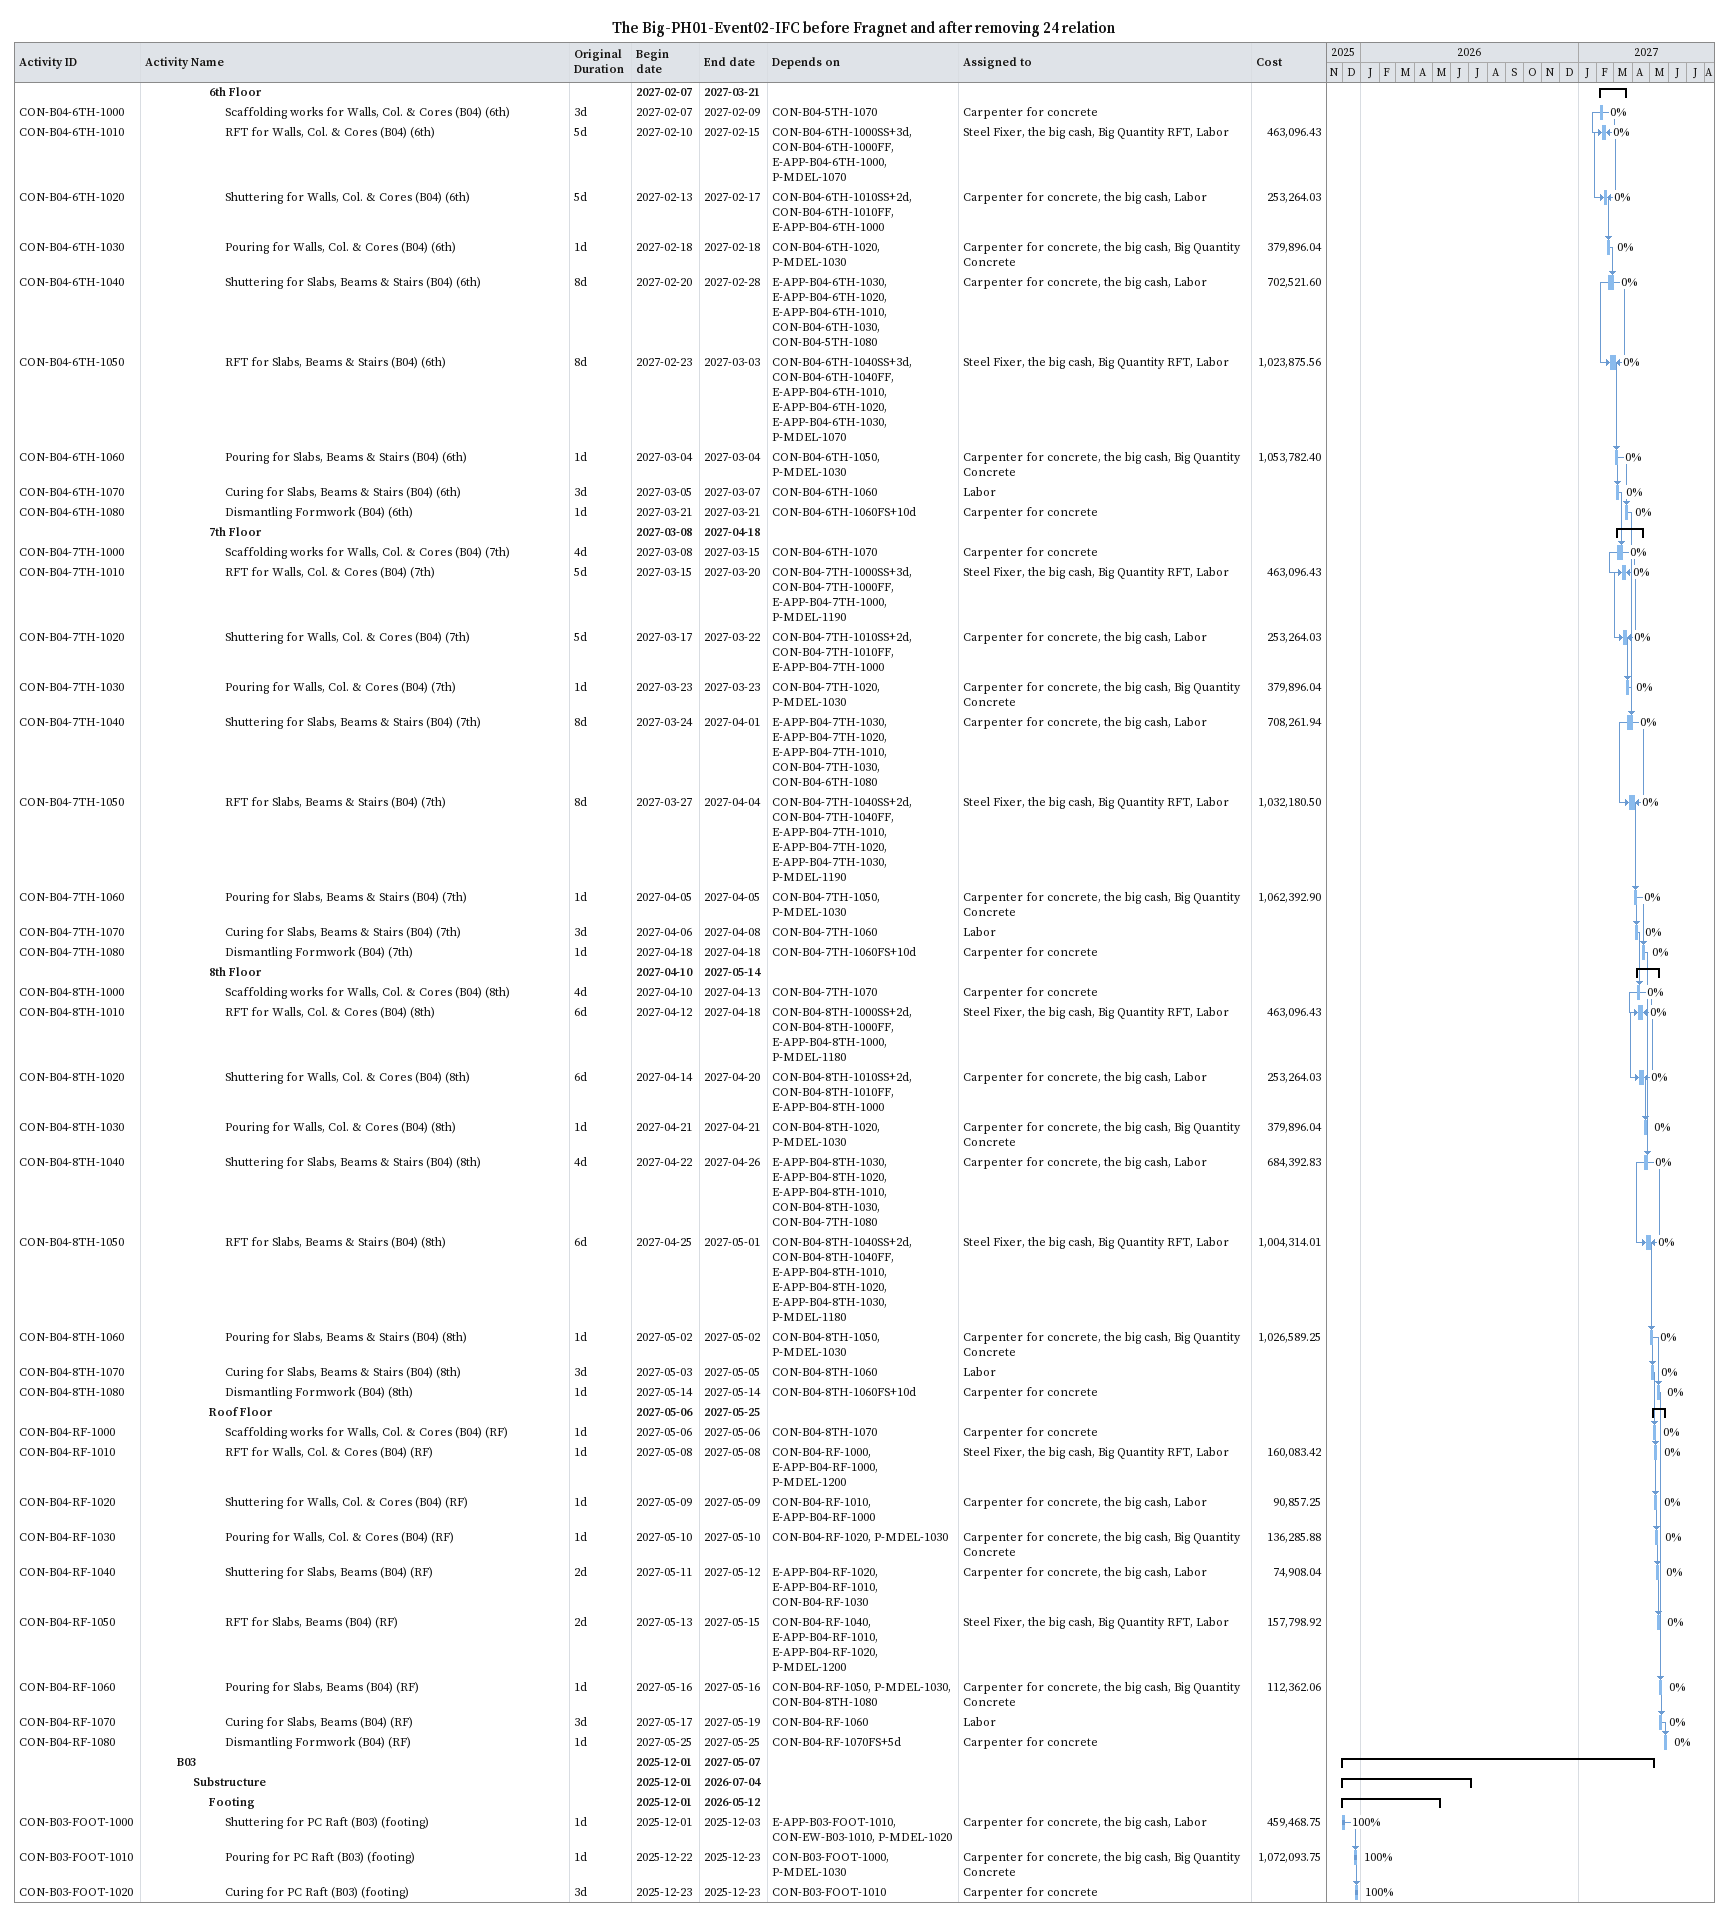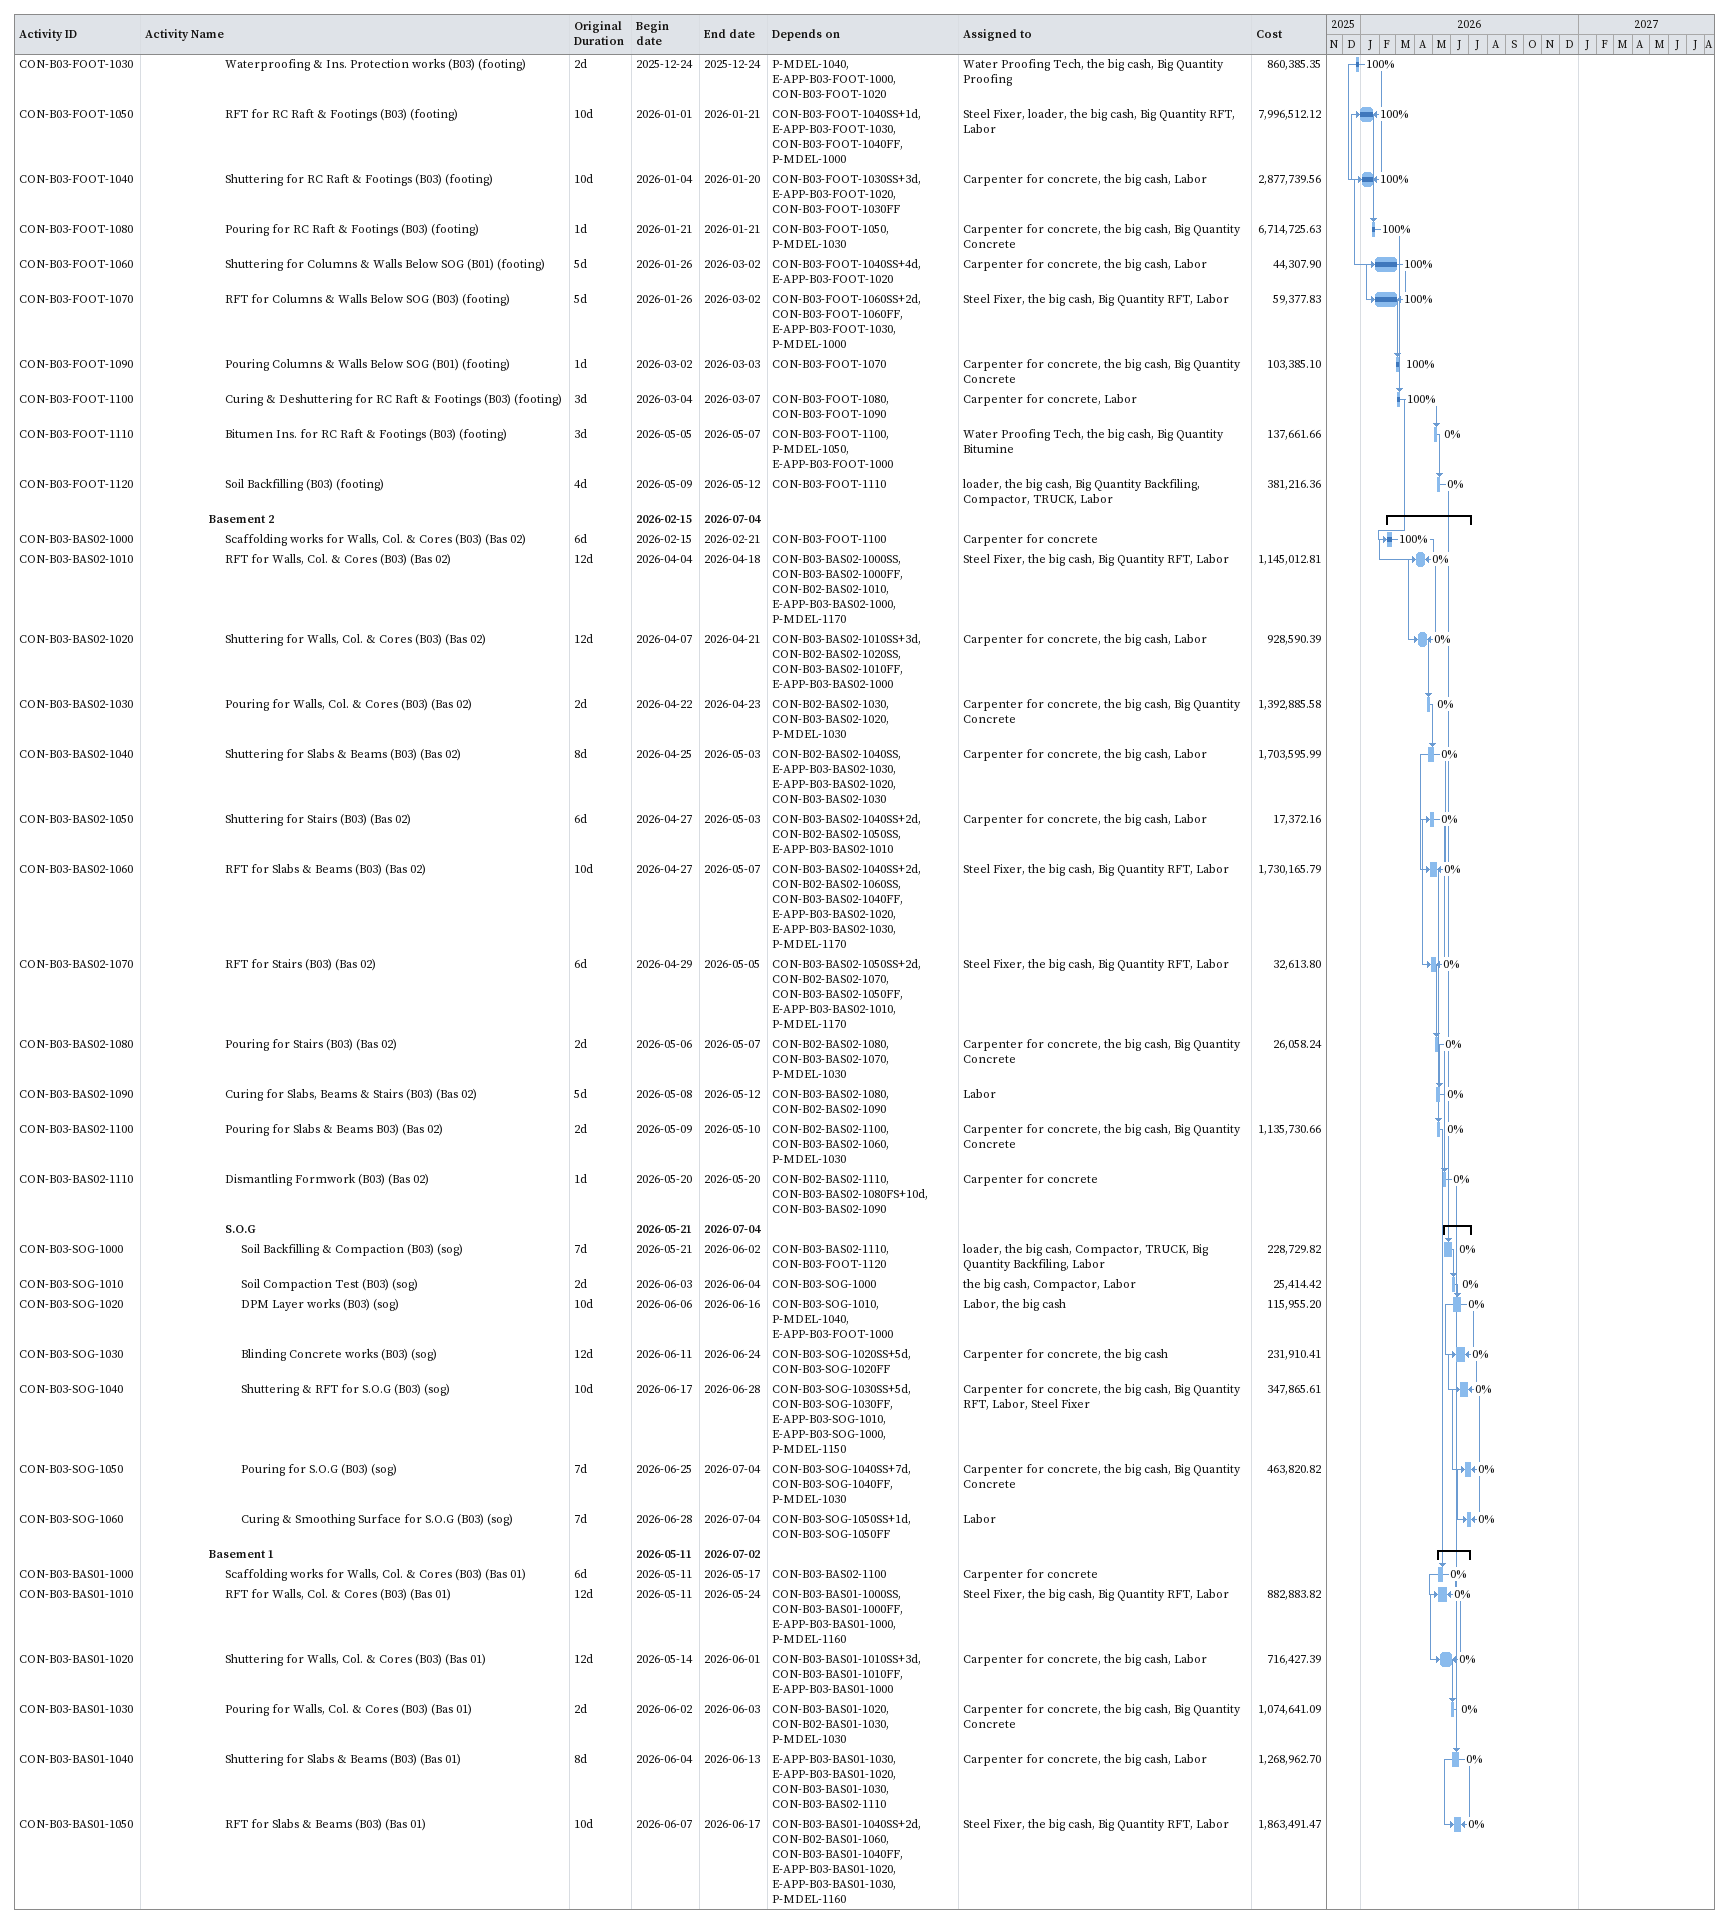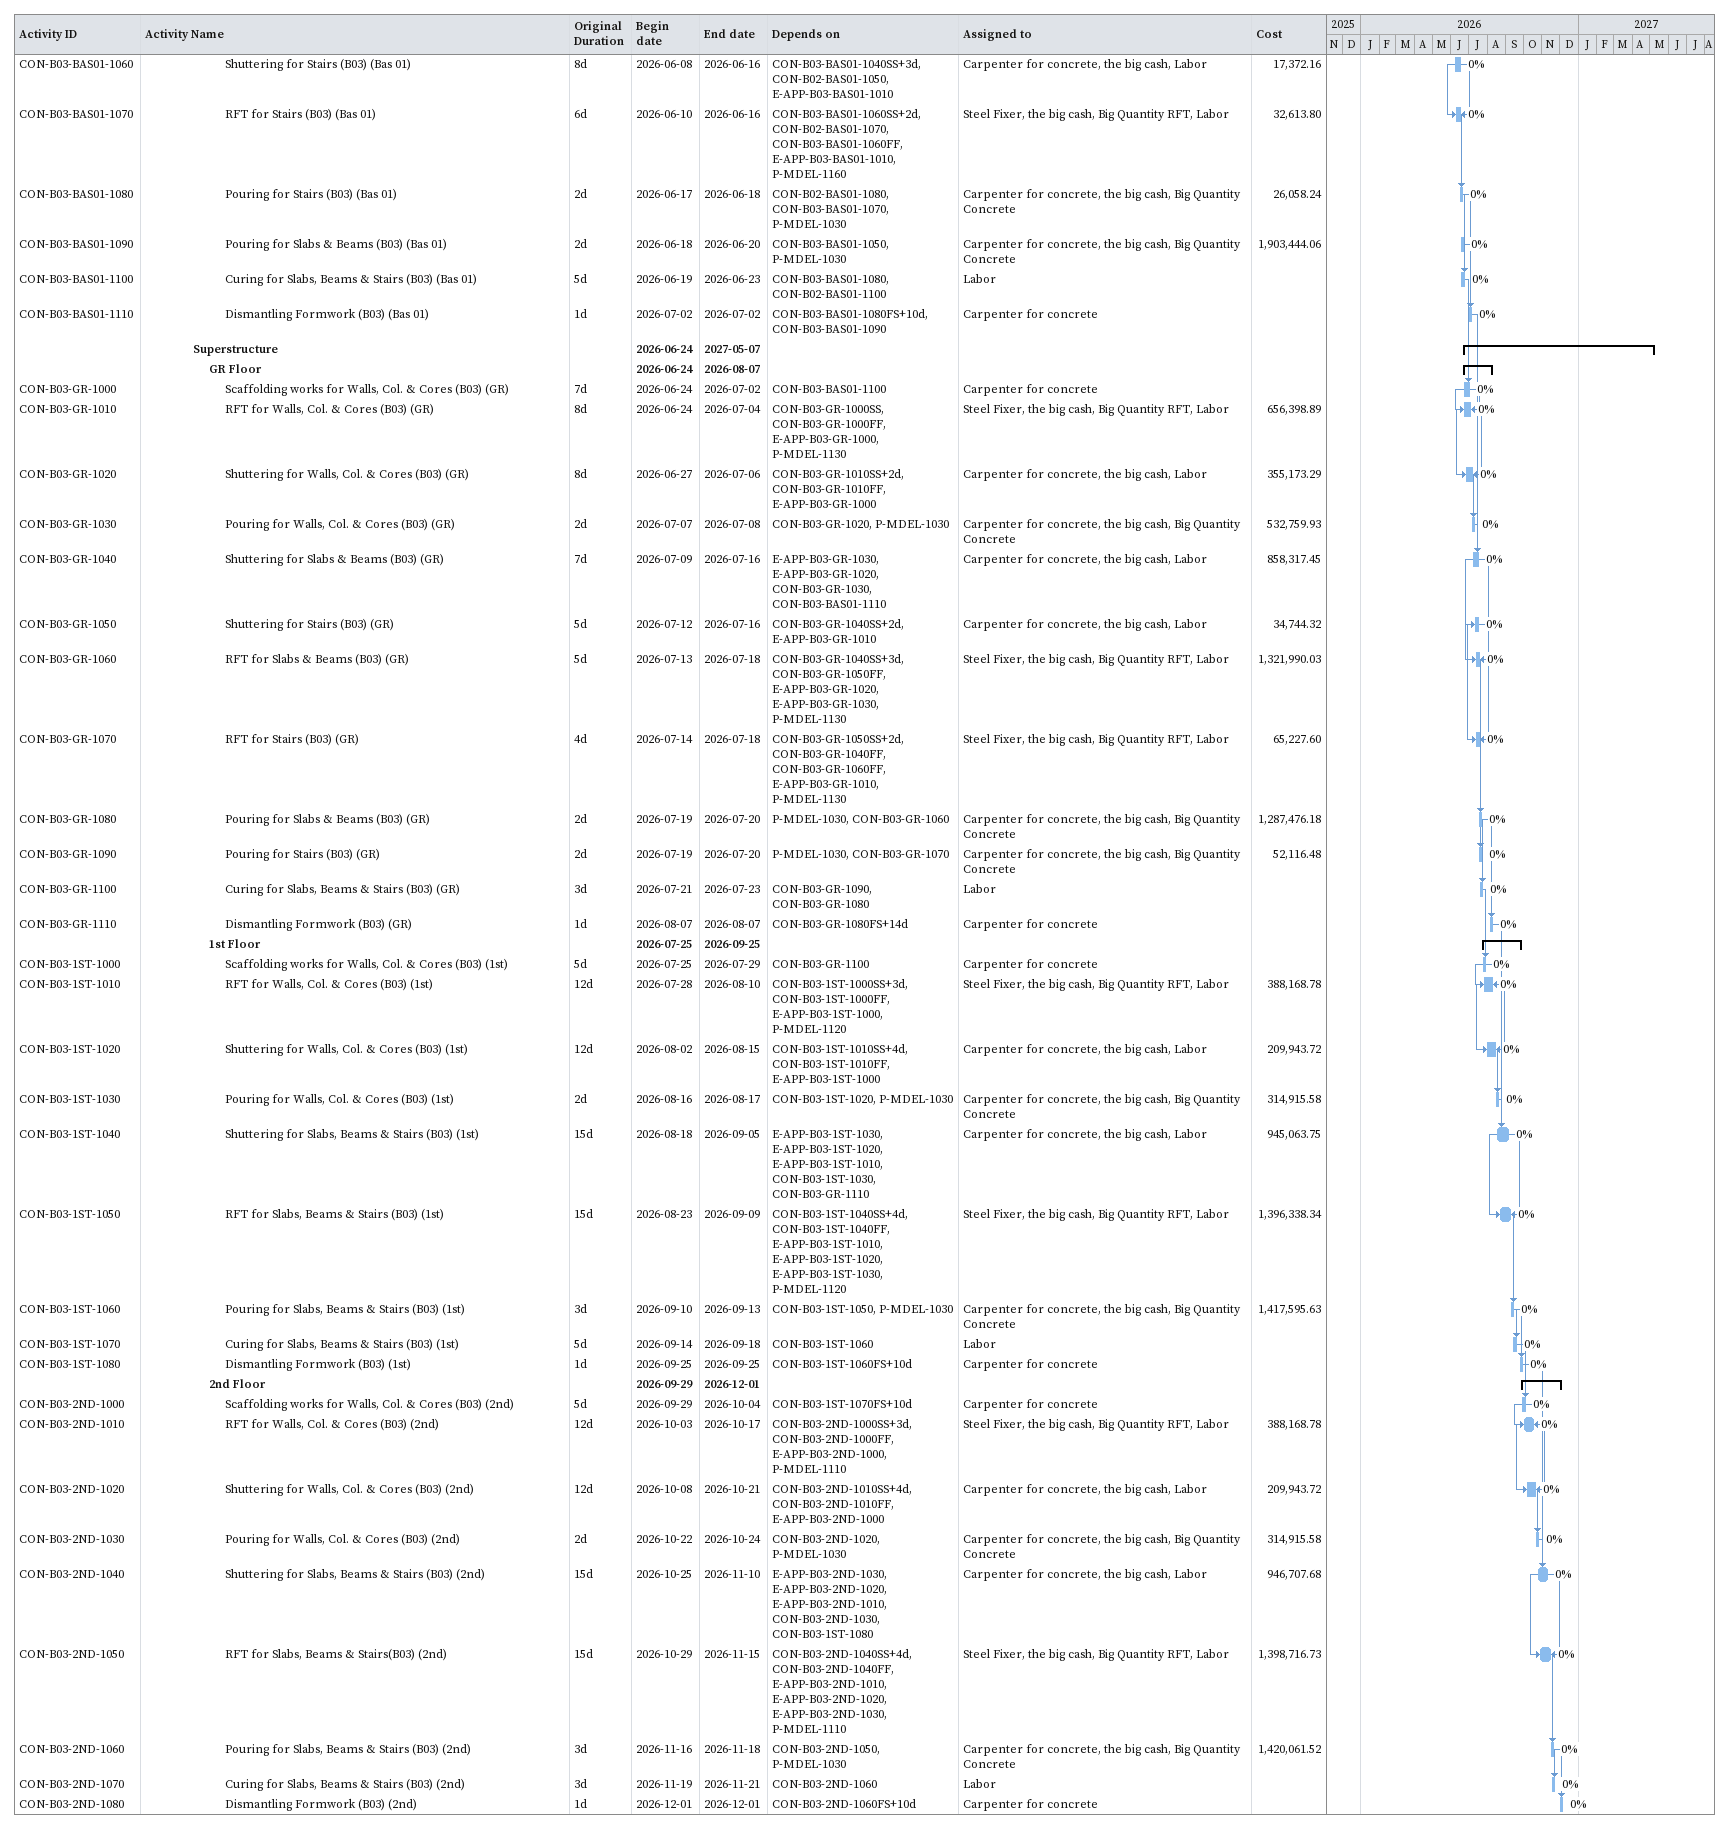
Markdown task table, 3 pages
The Big-PH01-Event02-IFC before Fragnet and after removing 24 relation

| ID | Level | Task | Original duration | Start | Finish | Predecessors | Resources | % complete | Cost |
|---|---|---|---|---|---|---|---|---|---|
|  | 5 | **6th Floor** |  | 2027-02-07 | 2027-03-21 |  |  |  |  |
| CON-B04-6TH-1000 | 6 | Scaffolding works for Walls, Col. & Cores (B04) (6th) | 3d | 2027-02-07 | 2027-02-09 | CON-B04-5TH-1070 | Carpenter for concrete | 0 |  |
| CON-B04-6TH-1010 | 6 | RFT for Walls, Col. & Cores (B04) (6th) | 5d | 2027-02-10 | 2027-02-15 | CON-B04-6TH-1000SS+3d, CON-B04-6TH-1000FF, E-APP-B04-6TH-1000, P-MDEL-1070 | Steel Fixer, the big cash, Big Quantity RFT, Labor | 0 | 463096.43 |
| CON-B04-6TH-1020 | 6 | Shuttering for Walls, Col. & Cores (B04) (6th) | 5d | 2027-02-13 | 2027-02-17 | CON-B04-6TH-1010SS+2d, CON-B04-6TH-1010FF, E-APP-B04-6TH-1000 | Carpenter for concrete, the big cash, Labor | 0 | 253264.03 |
| CON-B04-6TH-1030 | 6 | Pouring for Walls, Col. & Cores (B04) (6th) | 1d | 2027-02-18 | 2027-02-18 | CON-B04-6TH-1020, P-MDEL-1030 | Carpenter for concrete, the big cash, Big Quantity Concrete | 0 | 379896.04 |
| CON-B04-6TH-1040 | 6 | Shuttering for Slabs, Beams & Stairs (B04) (6th) | 8d | 2027-02-20 | 2027-02-28 | E-APP-B04-6TH-1030, E-APP-B04-6TH-1020, E-APP-B04-6TH-1010, CON-B04-6TH-1030, CON-B04-5TH-1080 | Carpenter for concrete, the big cash, Labor | 0 | 702521.60 |
| CON-B04-6TH-1050 | 6 | RFT for Slabs, Beams & Stairs (B04) (6th) | 8d | 2027-02-23 | 2027-03-03 | CON-B04-6TH-1040SS+3d, CON-B04-6TH-1040FF, E-APP-B04-6TH-1010, E-APP-B04-6TH-1020, E-APP-B04-6TH-1030, P-MDEL-1070 | Steel Fixer, the big cash, Big Quantity RFT, Labor | 0 | 1023875.56 |
| CON-B04-6TH-1060 | 6 | Pouring for Slabs, Beams & Stairs (B04) (6th) | 1d | 2027-03-04 | 2027-03-04 | CON-B04-6TH-1050, P-MDEL-1030 | Carpenter for concrete, the big cash, Big Quantity Concrete | 0 | 1053782.40 |
| CON-B04-6TH-1070 | 6 | Curing for Slabs, Beams & Stairs (B04) (6th) | 3d | 2027-03-05 | 2027-03-07 | CON-B04-6TH-1060 | Labor | 0 |  |
| CON-B04-6TH-1080 | 6 | Dismantling Formwork (B04) (6th) | 1d | 2027-03-21 | 2027-03-21 | CON-B04-6TH-1060FS+10d | Carpenter for concrete | 0 |  |
|  | 5 | **7th Floor** |  | 2027-03-08 | 2027-04-18 |  |  |  |  |
| CON-B04-7TH-1000 | 6 | Scaffolding works for Walls, Col. & Cores (B04) (7th) | 4d | 2027-03-08 | 2027-03-15 | CON-B04-6TH-1070 | Carpenter for concrete | 0 |  |
| CON-B04-7TH-1010 | 6 | RFT for Walls, Col. & Cores (B04) (7th) | 5d | 2027-03-15 | 2027-03-20 | CON-B04-7TH-1000SS+3d, CON-B04-7TH-1000FF, E-APP-B04-7TH-1000, P-MDEL-1190 | Steel Fixer, the big cash, Big Quantity RFT, Labor | 0 | 463096.43 |
| CON-B04-7TH-1020 | 6 | Shuttering for Walls, Col. & Cores (B04) (7th) | 5d | 2027-03-17 | 2027-03-22 | CON-B04-7TH-1010SS+2d, CON-B04-7TH-1010FF, E-APP-B04-7TH-1000 | Carpenter for concrete, the big cash, Labor | 0 | 253264.03 |
| CON-B04-7TH-1030 | 6 | Pouring for Walls, Col. & Cores (B04) (7th) | 1d | 2027-03-23 | 2027-03-23 | CON-B04-7TH-1020, P-MDEL-1030 | Carpenter for concrete, the big cash, Big Quantity Concrete | 0 | 379896.04 |
| CON-B04-7TH-1040 | 6 | Shuttering for Slabs, Beams & Stairs (B04) (7th) | 8d | 2027-03-24 | 2027-04-01 | E-APP-B04-7TH-1030, E-APP-B04-7TH-1020, E-APP-B04-7TH-1010, CON-B04-7TH-1030, CON-B04-6TH-1080 | Carpenter for concrete, the big cash, Labor | 0 | 708261.94 |
| CON-B04-7TH-1050 | 6 | RFT for Slabs, Beams & Stairs (B04) (7th) | 8d | 2027-03-27 | 2027-04-04 | CON-B04-7TH-1040SS+2d, CON-B04-7TH-1040FF, E-APP-B04-7TH-1010, E-APP-B04-7TH-1020, E-APP-B04-7TH-1030, P-MDEL-1190 | Steel Fixer, the big cash, Big Quantity RFT, Labor | 0 | 1032180.50 |
| CON-B04-7TH-1060 | 6 | Pouring for Slabs, Beams & Stairs (B04) (7th) | 1d | 2027-04-05 | 2027-04-05 | CON-B04-7TH-1050, P-MDEL-1030 | Carpenter for concrete, the big cash, Big Quantity Concrete | 0 | 1062392.90 |
| CON-B04-7TH-1070 | 6 | Curing for Slabs, Beams & Stairs (B04) (7th) | 3d | 2027-04-06 | 2027-04-08 | CON-B04-7TH-1060 | Labor | 0 |  |
| CON-B04-7TH-1080 | 6 | Dismantling Formwork (B04) (7th) | 1d | 2027-04-18 | 2027-04-18 | CON-B04-7TH-1060FS+10d | Carpenter for concrete | 0 |  |
|  | 5 | **8th Floor** |  | 2027-04-10 | 2027-05-14 |  |  |  |  |
| CON-B04-8TH-1000 | 6 | Scaffolding works for Walls, Col. & Cores (B04) (8th) | 4d | 2027-04-10 | 2027-04-13 | CON-B04-7TH-1070 | Carpenter for concrete | 0 |  |
| CON-B04-8TH-1010 | 6 | RFT for Walls, Col. & Cores (B04) (8th) | 6d | 2027-04-12 | 2027-04-18 | CON-B04-8TH-1000SS+2d, CON-B04-8TH-1000FF, E-APP-B04-8TH-1000, P-MDEL-1180 | Steel Fixer, the big cash, Big Quantity RFT, Labor | 0 | 463096.43 |
| CON-B04-8TH-1020 | 6 | Shuttering for Walls, Col. & Cores (B04) (8th) | 6d | 2027-04-14 | 2027-04-20 | CON-B04-8TH-1010SS+2d, CON-B04-8TH-1010FF, E-APP-B04-8TH-1000 | Carpenter for concrete, the big cash, Labor | 0 | 253264.03 |
| CON-B04-8TH-1030 | 6 | Pouring for Walls, Col. & Cores (B04) (8th) | 1d | 2027-04-21 | 2027-04-21 | CON-B04-8TH-1020, P-MDEL-1030 | Carpenter for concrete, the big cash, Big Quantity Concrete | 0 | 379896.04 |
| CON-B04-8TH-1040 | 6 | Shuttering for Slabs, Beams & Stairs (B04) (8th) | 4d | 2027-04-22 | 2027-04-26 | E-APP-B04-8TH-1030, E-APP-B04-8TH-1020, E-APP-B04-8TH-1010, CON-B04-8TH-1030, CON-B04-7TH-1080 | Carpenter for concrete, the big cash, Labor | 0 | 684392.83 |
| CON-B04-8TH-1050 | 6 | RFT for Slabs, Beams & Stairs (B04) (8th) | 6d | 2027-04-25 | 2027-05-01 | CON-B04-8TH-1040SS+2d, CON-B04-8TH-1040FF, E-APP-B04-8TH-1010, E-APP-B04-8TH-1020, E-APP-B04-8TH-1030, P-MDEL-1180 | Steel Fixer, the big cash, Big Quantity RFT, Labor | 0 | 1004314.01 |
| CON-B04-8TH-1060 | 6 | Pouring for Slabs, Beams & Stairs (B04) (8th) | 1d | 2027-05-02 | 2027-05-02 | CON-B04-8TH-1050, P-MDEL-1030 | Carpenter for concrete, the big cash, Big Quantity Concrete | 0 | 1026589.25 |
| CON-B04-8TH-1070 | 6 | Curing for Slabs, Beams & Stairs (B04) (8th) | 3d | 2027-05-03 | 2027-05-05 | CON-B04-8TH-1060 | Labor | 0 |  |
| CON-B04-8TH-1080 | 6 | Dismantling Formwork (B04) (8th) | 1d | 2027-05-14 | 2027-05-14 | CON-B04-8TH-1060FS+10d | Carpenter for concrete | 0 |  |
|  | 5 | **Roof Floor** |  | 2027-05-06 | 2027-05-25 |  |  |  |  |
| CON-B04-RF-1000 | 6 | Scaffolding works for Walls, Col. & Cores (B04) (RF) | 1d | 2027-05-06 | 2027-05-06 | CON-B04-8TH-1070 | Carpenter for concrete | 0 |  |
| CON-B04-RF-1010 | 6 | RFT for Walls, Col. & Cores (B04) (RF) | 1d | 2027-05-08 | 2027-05-08 | CON-B04-RF-1000, E-APP-B04-RF-1000, P-MDEL-1200 | Steel Fixer, the big cash, Big Quantity RFT, Labor | 0 | 160083.42 |
| CON-B04-RF-1020 | 6 | Shuttering for Walls, Col. & Cores (B04) (RF) | 1d | 2027-05-09 | 2027-05-09 | CON-B04-RF-1010, E-APP-B04-RF-1000 | Carpenter for concrete, the big cash, Labor | 0 | 90857.25 |
| CON-B04-RF-1030 | 6 | Pouring for Walls, Col. & Cores (B04) (RF) | 1d | 2027-05-10 | 2027-05-10 | CON-B04-RF-1020, P-MDEL-1030 | Carpenter for concrete, the big cash, Big Quantity Concrete | 0 | 136285.88 |
| CON-B04-RF-1040 | 6 | Shuttering for Slabs, Beams (B04) (RF) | 2d | 2027-05-11 | 2027-05-12 | E-APP-B04-RF-1020, E-APP-B04-RF-1010, CON-B04-RF-1030 | Carpenter for concrete, the big cash, Labor | 0 | 74908.04 |
| CON-B04-RF-1050 | 6 | RFT for Slabs, Beams (B04) (RF) | 2d | 2027-05-13 | 2027-05-15 | CON-B04-RF-1040, E-APP-B04-RF-1010, E-APP-B04-RF-1020, P-MDEL-1200 | Steel Fixer, the big cash, Big Quantity RFT, Labor | 0 | 157798.92 |
| CON-B04-RF-1060 | 6 | Pouring for Slabs, Beams (B04) (RF) | 1d | 2027-05-16 | 2027-05-16 | CON-B04-RF-1050, P-MDEL-1030, CON-B04-8TH-1080 | Carpenter for concrete, the big cash, Big Quantity Concrete | 0 | 112362.06 |
| CON-B04-RF-1070 | 6 | Curing for Slabs, Beams (B04) (RF) | 3d | 2027-05-17 | 2027-05-19 | CON-B04-RF-1060 | Labor | 0 |  |
| CON-B04-RF-1080 | 6 | Dismantling Formwork (B04) (RF) | 1d | 2027-05-25 | 2027-05-25 | CON-B04-RF-1070FS+5d | Carpenter for concrete | 0 |  |
|  | 3 | **B03** |  | 2025-12-01 | 2027-05-07 |  |  |  |  |
|  | 4 | **Substructure** |  | 2025-12-01 | 2026-07-04 |  |  |  |  |
|  | 5 | **Footing** |  | 2025-12-01 | 2026-05-12 |  |  |  |  |
| CON-B03-FOOT-1000 | 6 | Shuttering for PC Raft (B03) (footing) | 1d | 2025-12-01 | 2025-12-03 | E-APP-B03-FOOT-1010, CON-EW-B03-1010, P-MDEL-1020 | Carpenter for concrete, the big cash, Labor | 100 | 459468.75 |
| CON-B03-FOOT-1010 | 6 | Pouring for PC Raft (B03) (footing) | 1d | 2025-12-22 | 2025-12-23 | CON-B03-FOOT-1000, P-MDEL-1030 | Carpenter for concrete, the big cash, Big Quantity Concrete | 100 | 1072093.75 |
| CON-B03-FOOT-1020 | 6 | Curing for PC Raft (B03) (footing) | 3d | 2025-12-23 | 2025-12-23 | CON-B03-FOOT-1010 | Carpenter for concrete | 100 |  |
| CON-B03-FOOT-1030 | 6 | Waterproofing & Ins. Protection works (B03) (footing) | 2d | 2025-12-24 | 2025-12-24 | P-MDEL-1040, E-APP-B03-FOOT-1000, CON-B03-FOOT-1020 | Water Proofing Tech, the big cash, Big Quantity Proofing | 100 | 860385.35 |
| CON-B03-FOOT-1050 | 6 | RFT for RC Raft & Footings (B03) (footing) | 10d | 2026-01-01 | 2026-01-21 | CON-B03-FOOT-1040SS+1d, E-APP-B03-FOOT-1030, CON-B03-FOOT-1040FF, P-MDEL-1000 | Steel Fixer, loader, the big cash, Big Quantity RFT, Labor | 100 | 7996512.12 |
| CON-B03-FOOT-1040 | 6 | Shuttering for RC Raft & Footings (B03) (footing) | 10d | 2026-01-04 | 2026-01-20 | CON-B03-FOOT-1030SS+3d, E-APP-B03-FOOT-1020, CON-B03-FOOT-1030FF | Carpenter for concrete, the big cash, Labor | 100 | 2877739.56 |
| CON-B03-FOOT-1080 | 6 | Pouring for RC Raft & Footings (B03) (footing) | 1d | 2026-01-21 | 2026-01-21 | CON-B03-FOOT-1050, P-MDEL-1030 | Carpenter for concrete, the big cash, Big Quantity Concrete | 100 | 6714725.63 |
| CON-B03-FOOT-1060 | 6 | Shuttering for Columns & Walls Below SOG (B01) (footing) | 5d | 2026-01-26 | 2026-03-02 | CON-B03-FOOT-1040SS+4d, E-APP-B03-FOOT-1020 | Carpenter for concrete, the big cash, Labor | 100 | 44307.90 |
| CON-B03-FOOT-1070 | 6 | RFT for Columns & Walls Below SOG (B03) (footing) | 5d | 2026-01-26 | 2026-03-02 | CON-B03-FOOT-1060SS+2d, CON-B03-FOOT-1060FF, E-APP-B03-FOOT-1030, P-MDEL-1000 | Steel Fixer, the big cash, Big Quantity RFT, Labor | 100 | 59377.83 |
| CON-B03-FOOT-1090 | 6 | Pouring Columns & Walls Below SOG (B01) (footing) | 1d | 2026-03-02 | 2026-03-03 | CON-B03-FOOT-1070 | Carpenter for concrete, the big cash, Big Quantity Concrete | 100 | 103385.10 |
| CON-B03-FOOT-1100 | 6 | Curing & Deshuttering for RC Raft & Footings (B03) (footing) | 3d | 2026-03-04 | 2026-03-07 | CON-B03-FOOT-1080, CON-B03-FOOT-1090 | Carpenter for concrete, Labor | 100 |  |
| CON-B03-FOOT-1110 | 6 | Bitumen Ins. for RC Raft & Footings (B03) (footing) | 3d | 2026-05-05 | 2026-05-07 | CON-B03-FOOT-1100, P-MDEL-1050, E-APP-B03-FOOT-1000 | Water Proofing Tech, the big cash, Big Quantity Bitumine | 0 | 137661.66 |
| CON-B03-FOOT-1120 | 6 | Soil Backfilling (B03) (footing) | 4d | 2026-05-09 | 2026-05-12 | CON-B03-FOOT-1110 | loader, the big cash, Big Quantity Backfiling, Compactor, TRUCK, Labor | 0 | 381216.36 |
|  | 5 | **Basement 2** |  | 2026-02-15 | 2026-07-04 |  |  |  |  |
| CON-B03-BAS02-1000 | 6 | Scaffolding works for Walls, Col. & Cores (B03) (Bas 02) | 6d | 2026-02-15 | 2026-02-21 | CON-B03-FOOT-1100 | Carpenter for concrete | 100 |  |
| CON-B03-BAS02-1010 | 6 | RFT for Walls, Col. & Cores (B03) (Bas 02) | 12d | 2026-04-04 | 2026-04-18 | CON-B03-BAS02-1000SS, CON-B03-BAS02-1000FF, CON-B02-BAS02-1010, E-APP-B03-BAS02-1000, P-MDEL-1170 | Steel Fixer, the big cash, Big Quantity RFT, Labor | 0 | 1145012.81 |
| CON-B03-BAS02-1020 | 6 | Shuttering for Walls, Col. & Cores (B03) (Bas 02) | 12d | 2026-04-07 | 2026-04-21 | CON-B03-BAS02-1010SS+3d, CON-B02-BAS02-1020SS, CON-B03-BAS02-1010FF, E-APP-B03-BAS02-1000 | Carpenter for concrete, the big cash, Labor | 0 | 928590.39 |
| CON-B03-BAS02-1030 | 6 | Pouring for Walls, Col. & Cores (B03) (Bas 02) | 2d | 2026-04-22 | 2026-04-23 | CON-B02-BAS02-1030, CON-B03-BAS02-1020, P-MDEL-1030 | Carpenter for concrete, the big cash, Big Quantity Concrete | 0 | 1392885.58 |
| CON-B03-BAS02-1040 | 6 | Shuttering for Slabs & Beams (B03) (Bas 02) | 8d | 2026-04-25 | 2026-05-03 | CON-B02-BAS02-1040SS, E-APP-B03-BAS02-1030, E-APP-B03-BAS02-1020, CON-B03-BAS02-1030 | Carpenter for concrete, the big cash, Labor | 0 | 1703595.99 |
| CON-B03-BAS02-1050 | 6 | Shuttering for Stairs (B03) (Bas 02) | 6d | 2026-04-27 | 2026-05-03 | CON-B03-BAS02-1040SS+2d, CON-B02-BAS02-1050SS, E-APP-B03-BAS02-1010 | Carpenter for concrete, the big cash, Labor | 0 | 17372.16 |
| CON-B03-BAS02-1060 | 6 | RFT for Slabs & Beams (B03) (Bas 02) | 10d | 2026-04-27 | 2026-05-07 | CON-B03-BAS02-1040SS+2d, CON-B02-BAS02-1060SS, CON-B03-BAS02-1040FF, E-APP-B03-BAS02-1020, E-APP-B03-BAS02-1030, P-MDEL-1170 | Steel Fixer, the big cash, Big Quantity RFT, Labor | 0 | 1730165.79 |
| CON-B03-BAS02-1070 | 6 | RFT for Stairs (B03) (Bas 02) | 6d | 2026-04-29 | 2026-05-05 | CON-B03-BAS02-1050SS+2d, CON-B02-BAS02-1070, CON-B03-BAS02-1050FF, E-APP-B03-BAS02-1010, P-MDEL-1170 | Steel Fixer, the big cash, Big Quantity RFT, Labor | 0 | 32613.80 |
| CON-B03-BAS02-1080 | 6 | Pouring for Stairs (B03) (Bas 02) | 2d | 2026-05-06 | 2026-05-07 | CON-B02-BAS02-1080, CON-B03-BAS02-1070, P-MDEL-1030 | Carpenter for concrete, the big cash, Big Quantity Concrete | 0 | 26058.24 |
| CON-B03-BAS02-1090 | 6 | Curing for Slabs, Beams & Stairs (B03) (Bas 02) | 5d | 2026-05-08 | 2026-05-12 | CON-B03-BAS02-1080, CON-B02-BAS02-1090 | Labor | 0 |  |
| CON-B03-BAS02-1100 | 6 | Pouring for Slabs & Beams B03) (Bas 02) | 2d | 2026-05-09 | 2026-05-10 | CON-B02-BAS02-1100, CON-B03-BAS02-1060, P-MDEL-1030 | Carpenter for concrete, the big cash, Big Quantity Concrete | 0 | 1135730.66 |
| CON-B03-BAS02-1110 | 6 | Dismantling Formwork (B03) (Bas 02) | 1d | 2026-05-20 | 2026-05-20 | CON-B02-BAS02-1110, CON-B03-BAS02-1080FS+10d, CON-B03-BAS02-1090 | Carpenter for concrete | 0 |  |
|  | 6 | **S.O.G** |  | 2026-05-21 | 2026-07-04 |  |  |  |  |
| CON-B03-SOG-1000 | 7 | Soil Backfilling & Compaction (B03) (sog) | 7d | 2026-05-21 | 2026-06-02 | CON-B03-BAS02-1110, CON-B03-FOOT-1120 | loader, the big cash, Compactor, TRUCK, Big Quantity Backfiling, Labor | 0 | 228729.82 |
| CON-B03-SOG-1010 | 7 | Soil Compaction Test (B03) (sog) | 2d | 2026-06-03 | 2026-06-04 | CON-B03-SOG-1000 | the big cash, Compactor, Labor | 0 | 25414.42 |
| CON-B03-SOG-1020 | 7 | DPM Layer works (B03) (sog) | 10d | 2026-06-06 | 2026-06-16 | CON-B03-SOG-1010, P-MDEL-1040, E-APP-B03-FOOT-1000 | Labor, the big cash | 0 | 115955.20 |
| CON-B03-SOG-1030 | 7 | Blinding Concrete works (B03) (sog) | 12d | 2026-06-11 | 2026-06-24 | CON-B03-SOG-1020SS+5d, CON-B03-SOG-1020FF | Carpenter for concrete, the big cash | 0 | 231910.41 |
| CON-B03-SOG-1040 | 7 | Shuttering & RFT for S.O.G (B03) (sog) | 10d | 2026-06-17 | 2026-06-28 | CON-B03-SOG-1030SS+5d, CON-B03-SOG-1030FF, E-APP-B03-SOG-1010, E-APP-B03-SOG-1000, P-MDEL-1150 | Carpenter for concrete, the big cash, Big Quantity RFT, Labor, Steel Fixer | 0 | 347865.61 |
| CON-B03-SOG-1050 | 7 | Pouring for S.O.G (B03) (sog) | 7d | 2026-06-25 | 2026-07-04 | CON-B03-SOG-1040SS+7d, CON-B03-SOG-1040FF, P-MDEL-1030 | Carpenter for concrete, the big cash, Big Quantity Concrete | 0 | 463820.82 |
| CON-B03-SOG-1060 | 7 | Curing & Smoothing Surface for S.O.G (B03) (sog) | 7d | 2026-06-28 | 2026-07-04 | CON-B03-SOG-1050SS+1d, CON-B03-SOG-1050FF | Labor | 0 |  |
|  | 5 | **Basement 1** |  | 2026-05-11 | 2026-07-02 |  |  |  |  |
| CON-B03-BAS01-1000 | 6 | Scaffolding works for Walls, Col. & Cores (B03) (Bas 01) | 6d | 2026-05-11 | 2026-05-17 | CON-B03-BAS02-1100 | Carpenter for concrete | 0 |  |
| CON-B03-BAS01-1010 | 6 | RFT for Walls, Col. & Cores (B03) (Bas 01) | 12d | 2026-05-11 | 2026-05-24 | CON-B03-BAS01-1000SS, CON-B03-BAS01-1000FF, E-APP-B03-BAS01-1000, P-MDEL-1160 | Steel Fixer, the big cash, Big Quantity RFT, Labor | 0 | 882883.82 |
| CON-B03-BAS01-1020 | 6 | Shuttering for Walls, Col. & Cores (B03) (Bas 01) | 12d | 2026-05-14 | 2026-06-01 | CON-B03-BAS01-1010SS+3d, CON-B03-BAS01-1010FF, E-APP-B03-BAS01-1000 | Carpenter for concrete, the big cash, Labor | 0 | 716427.39 |
| CON-B03-BAS01-1030 | 6 | Pouring for Walls, Col. & Cores (B03) (Bas 01) | 2d | 2026-06-02 | 2026-06-03 | CON-B03-BAS01-1020, CON-B02-BAS01-1030, P-MDEL-1030 | Carpenter for concrete, the big cash, Big Quantity Concrete | 0 | 1074641.09 |
| CON-B03-BAS01-1040 | 6 | Shuttering for Slabs & Beams (B03) (Bas 01) | 8d | 2026-06-04 | 2026-06-13 | E-APP-B03-BAS01-1030, E-APP-B03-BAS01-1020, CON-B03-BAS01-1030, CON-B03-BAS02-1110 | Carpenter for concrete, the big cash, Labor | 0 | 1268962.70 |
| CON-B03-BAS01-1050 | 6 | RFT for Slabs & Beams (B03) (Bas 01) | 10d | 2026-06-07 | 2026-06-17 | CON-B03-BAS01-1040SS+2d, CON-B02-BAS01-1060, CON-B03-BAS01-1040FF, E-APP-B03-BAS01-1020, E-APP-B03-BAS01-1030, P-MDEL-1160 | Steel Fixer, the big cash, Big Quantity RFT, Labor | 0 | 1863491.47 |
| CON-B03-BAS01-1060 | 6 | Shuttering for Stairs (B03) (Bas 01) | 8d | 2026-06-08 | 2026-06-16 | CON-B03-BAS01-1040SS+3d, CON-B02-BAS01-1050, E-APP-B03-BAS01-1010 | Carpenter for concrete, the big cash, Labor | 0 | 17372.16 |
| CON-B03-BAS01-1070 | 6 | RFT for Stairs (B03) (Bas 01) | 6d | 2026-06-10 | 2026-06-16 | CON-B03-BAS01-1060SS+2d, CON-B02-BAS01-1070, CON-B03-BAS01-1060FF, E-APP-B03-BAS01-1010, P-MDEL-1160 | Steel Fixer, the big cash, Big Quantity RFT, Labor | 0 | 32613.80 |
| CON-B03-BAS01-1080 | 6 | Pouring for Stairs (B03) (Bas 01) | 2d | 2026-06-17 | 2026-06-18 | CON-B02-BAS01-1080, CON-B03-BAS01-1070, P-MDEL-1030 | Carpenter for concrete, the big cash, Big Quantity Concrete | 0 | 26058.24 |
| CON-B03-BAS01-1090 | 6 | Pouring for Slabs & Beams (B03) (Bas 01) | 2d | 2026-06-18 | 2026-06-20 | CON-B03-BAS01-1050, P-MDEL-1030 | Carpenter for concrete, the big cash, Big Quantity Concrete | 0 | 1903444.06 |
| CON-B03-BAS01-1100 | 6 | Curing for Slabs, Beams & Stairs (B03) (Bas 01) | 5d | 2026-06-19 | 2026-06-23 | CON-B03-BAS01-1080, CON-B02-BAS01-1100 | Labor | 0 |  |
| CON-B03-BAS01-1110 | 6 | Dismantling Formwork (B03) (Bas 01) | 1d | 2026-07-02 | 2026-07-02 | CON-B03-BAS01-1080FS+10d, CON-B03-BAS01-1090 | Carpenter for concrete | 0 |  |
|  | 4 | **Superstructure** |  | 2026-06-24 | 2027-05-07 |  |  |  |  |
|  | 5 | **GR Floor** |  | 2026-06-24 | 2026-08-07 |  |  |  |  |
| CON-B03-GR-1000 | 6 | Scaffolding works for Walls, Col. & Cores (B03) (GR) | 7d | 2026-06-24 | 2026-07-02 | CON-B03-BAS01-1100 | Carpenter for concrete | 0 |  |
| CON-B03-GR-1010 | 6 | RFT for Walls, Col. & Cores (B03) (GR) | 8d | 2026-06-24 | 2026-07-04 | CON-B03-GR-1000SS, CON-B03-GR-1000FF, E-APP-B03-GR-1000, P-MDEL-1130 | Steel Fixer, the big cash, Big Quantity RFT, Labor | 0 | 656398.89 |
| CON-B03-GR-1020 | 6 | Shuttering for Walls, Col. & Cores (B03) (GR) | 8d | 2026-06-27 | 2026-07-06 | CON-B03-GR-1010SS+2d, CON-B03-GR-1010FF, E-APP-B03-GR-1000 | Carpenter for concrete, the big cash, Labor | 0 | 355173.29 |
| CON-B03-GR-1030 | 6 | Pouring for Walls, Col. & Cores (B03) (GR) | 2d | 2026-07-07 | 2026-07-08 | CON-B03-GR-1020, P-MDEL-1030 | Carpenter for concrete, the big cash, Big Quantity Concrete | 0 | 532759.93 |
| CON-B03-GR-1040 | 6 | Shuttering for Slabs & Beams (B03) (GR) | 7d | 2026-07-09 | 2026-07-16 | E-APP-B03-GR-1030, E-APP-B03-GR-1020, CON-B03-GR-1030, CON-B03-BAS01-1110 | Carpenter for concrete, the big cash, Labor | 0 | 858317.45 |
| CON-B03-GR-1050 | 6 | Shuttering for Stairs (B03) (GR) | 5d | 2026-07-12 | 2026-07-16 | CON-B03-GR-1040SS+2d, E-APP-B03-GR-1010 | Carpenter for concrete, the big cash, Labor | 0 | 34744.32 |
| CON-B03-GR-1060 | 6 | RFT for Slabs & Beams (B03) (GR) | 5d | 2026-07-13 | 2026-07-18 | CON-B03-GR-1040SS+3d, CON-B03-GR-1050FF, E-APP-B03-GR-1020, E-APP-B03-GR-1030, P-MDEL-1130 | Steel Fixer, the big cash, Big Quantity RFT, Labor | 0 | 1321990.03 |
| CON-B03-GR-1070 | 6 | RFT for Stairs (B03) (GR) | 4d | 2026-07-14 | 2026-07-18 | CON-B03-GR-1050SS+2d, CON-B03-GR-1040FF, CON-B03-GR-1060FF, E-APP-B03-GR-1010, P-MDEL-1130 | Steel Fixer, the big cash, Big Quantity RFT, Labor | 0 | 65227.60 |
| CON-B03-GR-1080 | 6 | Pouring for Slabs & Beams (B03) (GR) | 2d | 2026-07-19 | 2026-07-20 | P-MDEL-1030, CON-B03-GR-1060 | Carpenter for concrete, the big cash, Big Quantity Concrete | 0 | 1287476.18 |
| CON-B03-GR-1090 | 6 | Pouring for Stairs (B03) (GR) | 2d | 2026-07-19 | 2026-07-20 | P-MDEL-1030, CON-B03-GR-1070 | Carpenter for concrete, the big cash, Big Quantity Concrete | 0 | 52116.48 |
| CON-B03-GR-1100 | 6 | Curing for Slabs, Beams & Stairs (B03) (GR) | 3d | 2026-07-21 | 2026-07-23 | CON-B03-GR-1090, CON-B03-GR-1080 | Labor | 0 |  |
| CON-B03-GR-1110 | 6 | Dismantling Formwork (B03) (GR) | 1d | 2026-08-07 | 2026-08-07 | CON-B03-GR-1080FS+14d | Carpenter for concrete | 0 |  |
|  | 5 | **1st Floor** |  | 2026-07-25 | 2026-09-25 |  |  |  |  |
| CON-B03-1ST-1000 | 6 | Scaffolding works for Walls, Col. & Cores (B03) (1st) | 5d | 2026-07-25 | 2026-07-29 | CON-B03-GR-1100 | Carpenter for concrete | 0 |  |
| CON-B03-1ST-1010 | 6 | RFT for Walls, Col. & Cores (B03) (1st) | 12d | 2026-07-28 | 2026-08-10 | CON-B03-1ST-1000SS+3d, CON-B03-1ST-1000FF, E-APP-B03-1ST-1000, P-MDEL-1120 | Steel Fixer, the big cash, Big Quantity RFT, Labor | 0 | 388168.78 |
| CON-B03-1ST-1020 | 6 | Shuttering for Walls, Col. & Cores (B03) (1st) | 12d | 2026-08-02 | 2026-08-15 | CON-B03-1ST-1010SS+4d, CON-B03-1ST-1010FF, E-APP-B03-1ST-1000 | Carpenter for concrete, the big cash, Labor | 0 | 209943.72 |
| CON-B03-1ST-1030 | 6 | Pouring for Walls, Col. & Cores (B03) (1st) | 2d | 2026-08-16 | 2026-08-17 | CON-B03-1ST-1020, P-MDEL-1030 | Carpenter for concrete, the big cash, Big Quantity Concrete | 0 | 314915.58 |
| CON-B03-1ST-1040 | 6 | Shuttering for Slabs, Beams & Stairs (B03) (1st) | 15d | 2026-08-18 | 2026-09-05 | E-APP-B03-1ST-1030, E-APP-B03-1ST-1020, E-APP-B03-1ST-1010, CON-B03-1ST-1030, CON-B03-GR-1110 | Carpenter for concrete, the big cash, Labor | 0 | 945063.75 |
| CON-B03-1ST-1050 | 6 | RFT for Slabs, Beams & Stairs (B03) (1st) | 15d | 2026-08-23 | 2026-09-09 | CON-B03-1ST-1040SS+4d, CON-B03-1ST-1040FF, E-APP-B03-1ST-1010, E-APP-B03-1ST-1020, E-APP-B03-1ST-1030, P-MDEL-1120 | Steel Fixer, the big cash, Big Quantity RFT, Labor | 0 | 1396338.34 |
| CON-B03-1ST-1060 | 6 | Pouring for Slabs, Beams & Stairs (B03) (1st) | 3d | 2026-09-10 | 2026-09-13 | CON-B03-1ST-1050, P-MDEL-1030 | Carpenter for concrete, the big cash, Big Quantity Concrete | 0 | 1417595.63 |
| CON-B03-1ST-1070 | 6 | Curing for Slabs, Beams & Stairs (B03) (1st) | 5d | 2026-09-14 | 2026-09-18 | CON-B03-1ST-1060 | Labor | 0 |  |
| CON-B03-1ST-1080 | 6 | Dismantling Formwork (B03) (1st) | 1d | 2026-09-25 | 2026-09-25 | CON-B03-1ST-1060FS+10d | Carpenter for concrete | 0 |  |
|  | 5 | **2nd Floor** |  | 2026-09-29 | 2026-12-01 |  |  |  |  |
| CON-B03-2ND-1000 | 6 | Scaffolding works for Walls, Col. & Cores (B03) (2nd) | 5d | 2026-09-29 | 2026-10-04 | CON-B03-1ST-1070FS+10d | Carpenter for concrete | 0 |  |
| CON-B03-2ND-1010 | 6 | RFT for Walls, Col. & Cores (B03) (2nd) | 12d | 2026-10-03 | 2026-10-17 | CON-B03-2ND-1000SS+3d, CON-B03-2ND-1000FF, E-APP-B03-2ND-1000, P-MDEL-1110 | Steel Fixer, the big cash, Big Quantity RFT, Labor | 0 | 388168.78 |
| CON-B03-2ND-1020 | 6 | Shuttering for Walls, Col. & Cores (B03) (2nd) | 12d | 2026-10-08 | 2026-10-21 | CON-B03-2ND-1010SS+4d, CON-B03-2ND-1010FF, E-APP-B03-2ND-1000 | Carpenter for concrete, the big cash, Labor | 0 | 209943.72 |
| CON-B03-2ND-1030 | 6 | Pouring for Walls, Col. & Cores (B03) (2nd) | 2d | 2026-10-22 | 2026-10-24 | CON-B03-2ND-1020, P-MDEL-1030 | Carpenter for concrete, the big cash, Big Quantity Concrete | 0 | 314915.58 |
| CON-B03-2ND-1040 | 6 | Shuttering for Slabs, Beams & Stairs (B03) (2nd) | 15d | 2026-10-25 | 2026-11-10 | E-APP-B03-2ND-1030, E-APP-B03-2ND-1020, E-APP-B03-2ND-1010, CON-B03-2ND-1030, CON-B03-1ST-1080 | Carpenter for concrete, the big cash, Labor | 0 | 946707.68 |
| CON-B03-2ND-1050 | 6 | RFT for Slabs, Beams & Stairs(B03) (2nd) | 15d | 2026-10-29 | 2026-11-15 | CON-B03-2ND-1040SS+4d, CON-B03-2ND-1040FF, E-APP-B03-2ND-1010, E-APP-B03-2ND-1020, E-APP-B03-2ND-1030, P-MDEL-1110 | Steel Fixer, the big cash, Big Quantity RFT, Labor | 0 | 1398716.73 |
| CON-B03-2ND-1060 | 6 | Pouring for Slabs, Beams & Stairs (B03) (2nd) | 3d | 2026-11-16 | 2026-11-18 | CON-B03-2ND-1050, P-MDEL-1030 | Carpenter for concrete, the big cash, Big Quantity Concrete | 0 | 1420061.52 |
| CON-B03-2ND-1070 | 6 | Curing for Slabs, Beams & Stairs (B03) (2nd) | 3d | 2026-11-19 | 2026-11-21 | CON-B03-2ND-1060 | Labor | 0 |  |
| CON-B03-2ND-1080 | 6 | Dismantling Formwork (B03) (2nd) | 1d | 2026-12-01 | 2026-12-01 | CON-B03-2ND-1060FS+10d | Carpenter for concrete | 0 |  |
